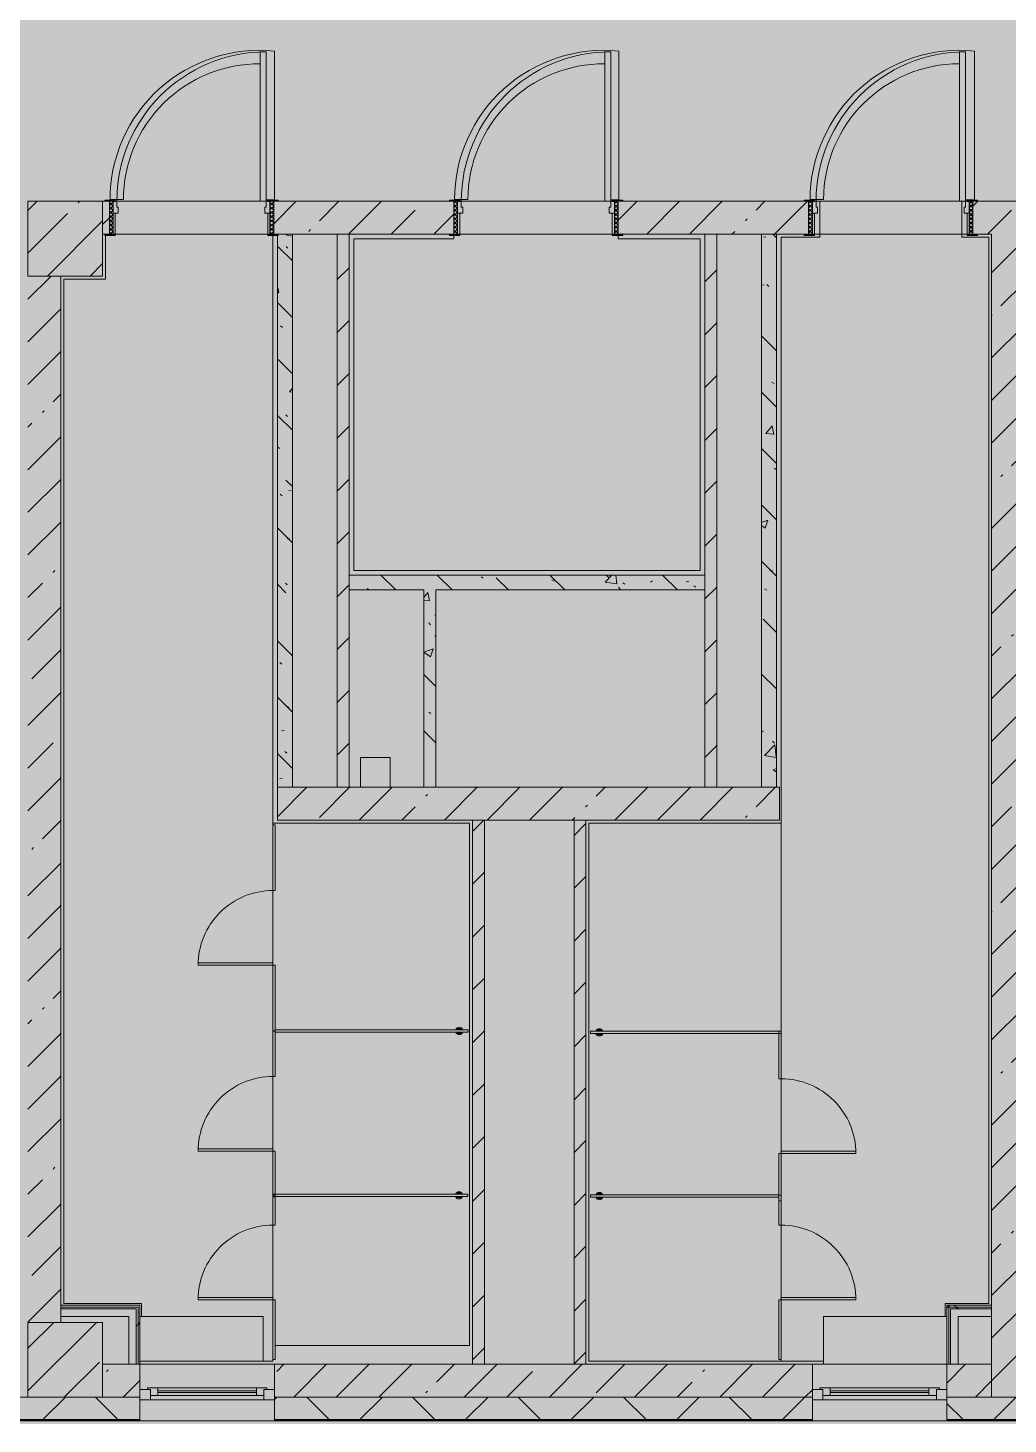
# Model space of a CAD drawing. Header units: millimetres. Extents: x 35146 to 234858, y -8553 to 29000.
# Drawn here: x 171084 to 177644, y -280 to 9060 of the extents above; entities that cross this region are included whole.
import ezdxf

# ---------------------------------------------------------------- set-up
doc = ezdxf.new("R2010")
doc.units = ezdxf.units.MM
doc.layers.add('A-DETL-GENF-3', color=7, linetype='Continuous', lineweight=9, true_color=0xc0c0c0, transparency=0.4)
for name, color, linetype, lineweight, true_color in [('A-DOOR-1', 7, 'Continuous', 5, 0xaaaaaa), ('A-DOOR-2', 7, 'Continuous', 5, 0xe2e2e2), ('A-DOOR-3', 7, 'Continuous', 5, 0xb7b7b7), ('A-DOOR-4', 7, 'Continuous', 5, 0x737373), ('A-DOOR-FRAM-1', 7, 'Continuous', 5, 0xe2e2e2), ('A-DOOR-FRAM-2', 7, 'Continuous', 5, 0xaaaaaa), ('A-DOOR-FRAM-3', 7, 'Continuous', 5, 0xb7b7b7), ('A-FLOR-2', 7, 'Continuous', 5, 0xb7b7b7), ('A-GENM-1', 7, 'Continuous', 5, 0x737373), ('A-GENM-3', 7, 'Continuous', 5, 0xe2ddcd), ('A-GLAZ-3', 7, 'Continuous', 5, 0x737373), ('A-WALL-5', 7, 'Continuous', 9, 0x737373), ('A-WALL-6', 7, 'Continuous', 5, 0x737373), ('I-WALL-1', 7, 'Continuous', 5, 0xe7e7e7), ('I-WALL-2', 7, 'Continuous', 9, 0xe7e7e7), ('I-WALL-4', 7, 'Continuous', 5, 0x737373), ('I-WALL-5', 7, 'Continuous', 5, 0x787878), ('S-COLS-2', 7, 'Continuous', 5, 0x737373)]:
    doc.layers.add(name, color=color, linetype=linetype, lineweight=lineweight, true_color=true_color)
for name, color, linetype, lineweight in [('A-WALL-4', 7, 'Continuous', 5), ('I-WALL-3', 7, 'Continuous', 5), ('S-COLS-1', 7, 'Continuous', 5)]:
    doc.layers.add(name, color=color, linetype=linetype, lineweight=lineweight)
pattern_1 = [(45, (105674.2, 0), (-285.1231, 285.1231), []), (45, (105959.3, 0), (-285.1231, 285.1231), [504.031, -100.806, 16.764, -84.042])]
pattern_2 = [(45, (105674.2, 0), (-176.7767, 176.7767), [])]
pattern_3 = [(135, (105674.2, 0), (-377.1708, -377.1708), [533.4, -88.9, 17.78, -88.9]), (135, (105674.2, 376.94), (-377.1708, -377.1708), []), (50, (105674.2, 0), (637.6445, -55.7866), [66.675, -733.425]), (355, (105674.2, 0), (-123.3494, 668.699), [53.34, -586.74]), (100.451, (105727.3, -4.65), (514.299, 612.908), [56.665, -623.315]), (46.184, (105674.2, 177.8), (948.7764, -147.15), [100.012, -1100.137]), (96.636, (105753.3, 165.5), (830.909, 865.997), [84.998, -934.973]), (351.184, (105674.2, 177.8), (830.918, 865.988), [80.01, -880.11]), (21, (105763.1, 133.35), (530.6506, -357.9283), [66.675, -733.425]), (326, (105763.1, 133.35), (216.308, 644.6585), [53.34, -586.74]), (71.451, (105807.3, 103.5), (746.9596, 286.7243), [56.665, -623.315]), (37.5, (105674.2, 0), (10.8105, 295.9426), [16.764, -562.864, 16.764, -578.866, -588.962]), (37.5, (105674.2, 0), (10.8105, 295.9426), [-1175.258, 16.764, -572.198]), (7.5, (105674.2, 0), (233.8692, 350.6318), [16.764, -322.834, 16.764, -549.529, -224.472]), (7.5, (105674.2, 0), (233.8692, 350.6318), [-905.891, 16.764, -207.708]), (327.5, (105475.94, 0), (474.5678, -20.0513), [16.764, -205.486, 16.764, -676.656, -920.115]), (327.5, (105475.94, 0), (474.5678, -20.0513), [-915.67, 16.764, -903.351]), (317.5, (105387.04, 0), (518.4522, 88.9934), [16.764, -272.161, 16.764, -443.738, -653.415]), (317.5, (105387.04, 0), (518.4522, 88.9934), [-749.427, 16.764, -636.651])]
pattern_4 = [(135, (1751.41, 174.685), (-14.14214, -14.14214), []), (225, (1751.41, 174.685), (14.14214, -14.14214), [])]
pattern_5 = [(45, (-371.384, 174.685), (-14.1421, 14.1421), []), (135, (-371.384, 174.685), (-14.1421, -14.1421), [])]
pattern_6 = [(45, (105674.2, 0), (-530.33, 530.33), []), (135, (105674.2, 0), (-530.33, -530.33), [])]

# ---------------------------------------------------------------- blocks, each defined once
blk = doc.blocks.new('BSC_Колонна _Прямоугольная - 500х500-V48-2_5_2_птичка')
at = {"layer": 'S-COLS-1'}
h = blk.add_hatch(dxfattribs=at)
h.set_pattern_fill('FP_82', color=256, style=0, pattern_type=2)
h.set_pattern_definition([(45, (-65660, -150), (-285.1231, 285.1231), []), (45, (-65374.88, -150), (-285.1231, 285.1231), [504.031, -100.806, 16.764, -84.042])])
h.paths.add_polyline_path([(-21.8, -250), (250, -250), (250, 250), (-250, 250), (-250, -250)])
at = {"layer": 'S-COLS-2'}
for p, q in [((250, 250), (-250, 250)), ((-250, 250), (-250, -250)), ((250, -250), (250, 250)), ((-250, -250), (250, -250))]:
    blk.add_line(p, q, dxfattribs=at)
blk = doc.blocks.new('BSC_Колонна _Прямоугольная - 500х500-V51-2_5_2_птичка')
at = {"layer": 'S-COLS-1'}
h = blk.add_hatch(dxfattribs=at)
h.set_pattern_fill('FP_85', color=256, style=0, pattern_type=2)
h.set_pattern_definition([(45, (-65660, -7650), (-285.1231, 285.1231), []), (45, (-65374.88, -7650), (-285.1231, 285.1231), [504.031, -100.806, 16.764, -84.042])])
h.paths.add_polyline_path([(-21.8, -250), (250, -250), (250, 250), (-250, 250), (-250, -250)])
at = {"layer": 'S-COLS-2'}
for p, q in [((250, 250), (-250, 250)), ((-250, 250), (-250, -250)), ((250, -250), (250, 250)), ((-250, -250), (250, -250))]:
    blk.add_line(p, q, dxfattribs=at)
blk = doc.blocks.new('120_Окно_СКБ_1Ст - 120_Окно_СКБ_1Ст 900х2500_h_-22445987-2_5_2_птичка')
at = {"layer": 'A-GLAZ-3'}
for p, q in [((-450, -127), (-450, -57)), ((-450, -57), (-380, -57)), ((450, -57), (-450, -57)), ((-380, -57), (-380, -127)), ((380, -87), (-380, -87)), ((-380, -87), (-380, -127)), ((-330, -137), (-330, -87)), ((330, -137), (330, -87)), ((380, -127), (380, -57)), ((380, -57), (450, -57)), ((380, -127), (380, -87)), ((450, -57), (450, -127)), ((-380, -127), (-450, -127)), ((-450, -127), (-400, -127)), ((-380, -127), (-400, -127)), ((-400, -127), (-400, -137)), ((-400, -137), (400, -137)), ((400, -137), (-400, -137)), ((-330, -107), (330, -107)), ((330, -117), (-330, -117)), ((450, -127), (380, -127)), ((400, -127), (380, -127)), ((400, -127), (450, -127)), ((400, -137), (400, -127))]:
    blk.add_line(p, q, dxfattribs=at)
blk = doc.blocks.new('110_Дверь_СКБ_1Ст_Внутренняя1 - Д-4_1 1100x2100h_ОО_туалет для мальч_ и дев_-32102845-2_5_2_птичка')
at = {"layer": 'A-DOOR-1'}
h = blk.add_hatch(dxfattribs=at)
h.set_pattern_fill('FP_126', color=256, style=0, pattern_type=2)
h.set_pattern_definition(pattern_4)
h.paths.add_polyline_path([(562.5, -110), (562.5, 110), (537.5, 110), (537.5, -110)])
at = {"layer": 'A-DOOR-2'}
h = blk.add_hatch(color=256, dxfattribs=at)
h.paths.add_polyline_path([(537.5, 30), (537.5, 110), (512.5, 110), (512.5, 70), (502.5, 70), (502.5, 30)])
h.paths.add_polyline_path([(-477.5, 30), (-477.5, 70), (-487.5, 70), (-487.5, 110), (-512.5, 110), (-512.5, 30)])
at = {"layer": 'A-DOOR-FRAM-1'}
for points in [[(472.5, 110), (512.5, 110), (512.5, 1110), (472.5, 1110), (472.5, 538.8)], [(-497.5, 110), (-497.5, 118), (-567.5, 118), (-567.5, 110)], [(592.5, 110), (592.5, 118), (522.5, 118), (522.5, 110)], [(-497.5, -110), (-497.5, 30), (-512.5, 30), (-512.5, -110)], [(537.5, -110), (537.5, 30), (522.5, 30), (522.5, -110)], [(-497.5, -118), (-497.5, -110), (-567.5, -110), (-567.5, -118)], [(592.5, -118), (592.5, -110), (522.5, -110), (522.5, -118)]]:
    blk.add_hatch(color=256, dxfattribs=at).paths.add_polyline_path(points)
at = {"layer": 'A-DOOR-FRAM-2'}
h = blk.add_hatch(dxfattribs=at)
h.set_pattern_fill('FP_127', color=256, style=0, pattern_type=2)
h.set_pattern_definition(pattern_5)
h.paths.add_polyline_path([(-512.5, -110), (-512.5, 110), (-537.5, 110), (-537.5, -110)])
at = {"layer": 'A-DOOR-3'}
for p, q in [((512.5, 1110), (472.5, 1110)), ((472.5, 1110), (472.5, 110)), ((512.5, 110), (512.5, 1110)), ((472.5, 110), (512.5, 110))]:
    blk.add_line(p, q, dxfattribs=at)
blk.add_arc((512.5, 110), 1000, 90, 180, dxfattribs=at)
at = {"layer": 'A-DOOR-FRAM-3'}
for p, q in [((-497.5, 118), (-567.5, 118)), ((-567.5, 118), (-567.5, 110)), ((-567.5, 110), (-497.5, 110)), ((-512.5, 110), (-537.5, 110)), ((-537.5, 110), (-537.5, -110)), ((-487.5, 110), (-512.5, 110)), ((-512.5, 110), (-512.5, 30)), ((-512.5, -110), (-512.5, 110)), ((-497.5, 110), (-512.5, 110)), ((-512.5, 110), (-512.5, 109)), ((-512.5, 109), (-497.5, 109)), ((-497.5, 110), (-497.5, 118)), ((-497.5, 109), (-497.5, 110)), ((-487.5, 70), (-487.5, 110)), ((512.5, 110), (512.5, 70)), ((537.5, 110), (512.5, 110)), ((592.5, 118), (522.5, 118)), ((522.5, 118), (522.5, 110)), ((537.5, 110), (522.5, 110)), ((522.5, 110), (522.5, 109)), ((522.5, 110), (592.5, 110)), ((522.5, 109), (537.5, 109)), ((537.5, 30), (537.5, 110)), ((562.5, 110), (537.5, 110)), ((537.5, 110), (537.5, -110)), ((537.5, 109), (537.5, 110)), ((562.5, -110), (562.5, 110)), ((592.5, 110), (592.5, 118)), ((-512.5, 30), (-477.5, 30)), ((-497.5, 30), (-512.5, 30)), ((-512.5, 30), (-512.5, -110)), ((-497.5, -110), (-497.5, 30)), ((-477.5, 70), (-487.5, 70)), ((-477.5, 30), (-477.5, 70)), ((512.5, 70), (502.5, 70)), ((502.5, 70), (502.5, 30)), ((502.5, 30), (537.5, 30)), ((537.5, 30), (522.5, 30)), ((522.5, 30), (522.5, -110)), ((537.5, -110), (537.5, 30)), ((-497.5, -110), (-567.5, -110)), ((-567.5, -110), (-567.5, -118)), ((-567.5, -118), (-497.5, -118)), ((-537.5, -110), (-512.5, -110)), ((-512.5, -110), (-497.5, -110)), ((-497.5, -118), (-497.5, -110)), ((522.5, -110), (537.5, -110)), ((592.5, -110), (522.5, -110)), ((522.5, -110), (522.5, -118)), ((522.5, -118), (592.5, -118)), ((537.5, -110), (562.5, -110)), ((592.5, -118), (592.5, -110))]:
    blk.add_line(p, q, dxfattribs=at)
blk = doc.blocks.new('110_Дверь_СКБ_1Ст_Внутренняя1 - Д-4 1100x2100h_су мгн-31586709-2_5_2_птичка')
at = {"layer": 'A-DOOR-1'}
h = blk.add_hatch(dxfattribs=at)
h.set_pattern_fill('FP_126', color=256, style=0, pattern_type=2)
h.set_pattern_definition(pattern_4)
h.paths.add_polyline_path([(562.5, -110), (562.5, 110), (537.5, 110), (537.5, -110), (550.3, -110)])
at = {"layer": 'A-DOOR-2'}
h = blk.add_hatch(color=256, dxfattribs=at)
h.paths.add_polyline_path([(537.5, 30), (537.5, 110), (512.5, 110), (512.5, 70), (502.5, 70), (502.5, 30)])
h.paths.add_polyline_path([(-512.5, 30), (-477.5, 30), (-477.5, 70), (-487.5, 70), (-487.5, 110), (-512.5, 110), (-512.5, 78.8)])
at = {"layer": 'A-DOOR-FRAM-1'}
for points in [[(472.5, 110), (512.5, 110), (512.5, 1110), (472.5, 1110), (472.5, 538.8)], [(-497.5, 110), (-497.5, 118), (-567.5, 118), (-564.2, 110)], [(522.5, 110), (592.5, 110), (592.5, 118), (522.5, 118)], [(-497.5, -110), (-497.5, 30), (-512.5, 30), (-512.5, -110)], [(537.5, -110), (537.5, 30), (522.5, 30), (522.5, -110)], [(-497.5, -118), (-497.5, -110), (-567.5, -110), (-567.5, -118)], [(522.5, -118), (592.5, -118), (592.5, -110), (522.5, -110)]]:
    blk.add_hatch(color=256, dxfattribs=at).paths.add_polyline_path(points)
at = {"layer": 'A-DOOR-FRAM-2'}
h = blk.add_hatch(dxfattribs=at)
h.set_pattern_fill('FP_127', color=256, style=0, pattern_type=2)
h.set_pattern_definition(pattern_5)
h.paths.add_polyline_path([(-512.5, -110), (-512.5, 110), (-537.5, 110), (-537.5, -110)])
at = {"layer": 'A-DOOR-3'}
for p, q in [((512.5, 1110), (472.5, 1110)), ((472.5, 1110), (472.5, 110)), ((512.5, 110), (512.5, 1110)), ((472.5, 110), (512.5, 110))]:
    blk.add_line(p, q, dxfattribs=at)
blk.add_arc((512.5, 110), 1000, 90, 180, dxfattribs=at)
at = {"layer": 'A-DOOR-FRAM-3'}
for p, q in [((-497.5, 118), (-567.5, 118)), ((-567.5, 118), (-567.5, 112)), ((-564.2, 110), (-497.5, 110)), ((-512.5, 110), (-537.5, 110)), ((-537.5, 110), (-537.5, -110)), ((-487.5, 110), (-512.5, 110)), ((-512.5, 110), (-512.5, 30)), ((-512.5, -110), (-512.5, 110)), ((-497.5, 110), (-512.5, 110)), ((-512.5, 110), (-512.5, 109)), ((-512.5, 109), (-497.5, 109)), ((-497.5, 110), (-497.5, 118)), ((-497.5, 109), (-497.5, 110)), ((-487.5, 70), (-487.5, 110)), ((512.5, 110), (512.5, 70)), ((537.5, 110), (512.5, 110)), ((592.5, 118), (522.5, 118)), ((522.5, 118), (522.5, 110)), ((537.5, 110), (522.5, 110)), ((522.5, 110), (522.5, 109)), ((522.5, 110), (592.5, 110)), ((522.5, 109), (537.5, 109)), ((537.5, 30), (537.5, 110)), ((562.5, 110), (537.5, 110)), ((537.5, 110), (537.5, -110)), ((537.5, 109), (537.5, 110)), ((562.5, -110), (562.5, 110)), ((592.5, 110), (592.5, 118)), ((-512.5, 30), (-477.5, 30)), ((-497.5, 30), (-512.5, 30)), ((-512.5, 30), (-512.5, -110)), ((-497.5, -110), (-497.5, 30)), ((-477.5, 70), (-487.5, 70)), ((-477.5, 30), (-477.5, 70)), ((512.5, 70), (502.5, 70)), ((502.5, 70), (502.5, 30)), ((502.5, 30), (537.5, 30)), ((537.5, 30), (522.5, 30)), ((522.5, 30), (522.5, -110)), ((537.5, -110), (537.5, 30)), ((-497.5, -110), (-567.5, -110)), ((-567.5, -110), (-567.5, -118)), ((-567.5, -118), (-497.5, -118)), ((-537.5, -110), (-512.5, -110)), ((-512.5, -110), (-497.5, -110)), ((-497.5, -118), (-497.5, -110)), ((522.5, -110), (537.5, -110)), ((592.5, -110), (522.5, -110)), ((522.5, -110), (522.5, -118)), ((522.5, -118), (592.5, -118)), ((537.5, -110), (562.5, -110)), ((592.5, -118), (592.5, -110))]:
    blk.add_line(p, q, dxfattribs=at)
blk = doc.blocks.new('131_Сантехническая перегородка_Дверь_ поз_4 - СД-1-V175-2_5_2_птичка')
at = {"layer": 'A-GENM-3'}
for points in [[(-190, 8), (-190, -8), (250, -8), (250, 8), (-89.2, 8)], [(750, -8), (1190, -8), (1190, 8), (750, 8)]]:
    blk.add_hatch(color=256, dxfattribs=at).paths.add_polyline_path(points)
at = {"layer": 'A-DOOR-4'}
for p, q in [((266, 508), (250, 508)), ((250, 8), (250, 508)), ((266, 8), (266, 508)), ((266, 8), (250, 8))]:
    blk.add_line(p, q, dxfattribs=at)
blk.add_arc((250, 8), 500, 360, 90, dxfattribs=at)
at = {"layer": 'A-GENM-1'}
for p, q in [((250, 8), (-190, 8)), ((-190, 8), (-190, -8)), ((250, -8), (250, 8)), ((1190, 8), (750, 8)), ((750, 8), (750, -8)), ((1190, -8), (1190, 8)), ((-190, -8), (250, -8)), ((750, -8), (1190, -8))]:
    blk.add_line(p, q, dxfattribs=at)
blk = doc.blocks.new('131_Сантехническая перегородка_Дверь - СД-1-V176-2_5_2_птичка')
at = {"layer": 'A-GENM-3'}
for points in [[(0, -8), (317.3, -8), (317.3, 8), (0, 8)], [(817.3, 8), (817.3, -8), (1134.7, -8), (1134.7, 8)]]:
    blk.add_hatch(color=256, dxfattribs=at).paths.add_polyline_path(points)
at = {"layer": 'A-DOOR-4'}
for p, q in [((333.3, -8), (317.3, -8)), ((317.3, -8), (317.3, -508)), ((333.3, -8), (333.3, -508)), ((333.3, -508), (317.3, -508))]:
    blk.add_line(p, q, dxfattribs=at)
blk.add_arc((317.3, -8), 500, 270, 0, dxfattribs=at)
at = {"layer": 'A-GENM-1'}
for p, q in [((317.3, 8), (0, 8)), ((0, 8), (0, -8)), ((317.3, -8), (317.3, 8)), ((1134.7, 8), (817.3, 8)), ((817.3, 8), (817.3, -8)), ((1134.7, -8), (1134.7, 8)), ((0, -8), (317.3, -8)), ((817.3, -8), (1134.7, -8))]:
    blk.add_line(p, q, dxfattribs=at)
blk = doc.blocks.new('131_Сантехническая перегородка_Дверь - СД-1-V177-2_5_2_птичка')
at = {"layer": 'A-GENM-3'}
for points in [[(0, -8), (305.2, -8), (305.2, 8), (0, 8)], [(805.2, -8), (1110.4, -8), (1110.4, 8), (805.2, 8)]]:
    blk.add_hatch(color=256, dxfattribs=at).paths.add_polyline_path(points)
at = {"layer": 'A-DOOR-4'}
for p, q in [((321.2, 508), (305.2, 508)), ((305.2, 8), (305.2, 508)), ((321.2, 8), (321.2, 508)), ((321.2, 8), (305.2, 8))]:
    blk.add_line(p, q, dxfattribs=at)
blk.add_arc((305.2, 8), 500, 360, 90, dxfattribs=at)
at = {"layer": 'A-GENM-1'}
for p, q in [((305.2, 8), (0, 8)), ((0, 8), (0, -8)), ((305.2, -8), (305.2, 8)), ((1110.4, 8), (805.2, 8)), ((805.2, 8), (805.2, -8)), ((1110.4, -8), (1110.4, 8)), ((0, -8), (305.2, -8)), ((805.2, -8), (1110.4, -8))]:
    blk.add_line(p, q, dxfattribs=at)
blk = doc.blocks.new('131_Сантехническая перегородка_Дверь_сдвиг_ - СД-1-V178-2_5_2_птичка')
at = {"layer": 'A-GENM-3'}
for points in [[(0, -8), (400, -8), (400, 8), (0, 8)], [(900, -8), (1100, -8), (1100, 8), (900, 8)]]:
    blk.add_hatch(color=256, dxfattribs=at).paths.add_polyline_path(points)
at = {"layer": 'A-DOOR-4'}
for p, q in [((416, 508), (400, 508)), ((400, 8), (400, 508)), ((416, 8), (416, 508)), ((416, 8), (400, 8))]:
    blk.add_line(p, q, dxfattribs=at)
blk.add_arc((400, 8), 500, 360, 90, dxfattribs=at)
at = {"layer": 'A-GENM-1'}
for p, q in [((400, 8), (0, 8)), ((0, 8), (0, -8)), ((400, -8), (400, 8)), ((1100, 8), (900, 8)), ((900, 8), (900, -8)), ((1100, -8), (1100, 8)), ((0, -8), (400, -8)), ((900, -8), (1100, -8))]:
    blk.add_line(p, q, dxfattribs=at)
blk = doc.blocks.new('131_Сантехническая перегородка_Дверь_сдвиг_ - СД-1-V179-2_5_2_птичка')
at = {"layer": 'A-GENM-3'}
for points in [[(0, -8), (400, -8), (400, 8), (0, 8)], [(900, 8), (900, -8), (1100, -8), (1100, 8)]]:
    blk.add_hatch(color=256, dxfattribs=at).paths.add_polyline_path(points)
at = {"layer": 'A-DOOR-4'}
for p, q in [((416, -8), (400, -8)), ((400, -8), (400, -508)), ((416, -8), (416, -508)), ((416, -508), (400, -508))]:
    blk.add_line(p, q, dxfattribs=at)
blk.add_arc((400, -8), 500, 270, 0, dxfattribs=at)
at = {"layer": 'A-GENM-1'}
for p, q in [((400, 8), (0, 8)), ((0, 8), (0, -8)), ((400, -8), (400, 8)), ((1100, 8), (900, 8)), ((900, 8), (900, -8)), ((1100, -8), (1100, 8)), ((0, -8), (400, -8)), ((900, -8), (1100, -8))]:
    blk.add_line(p, q, dxfattribs=at)
blk = doc.blocks.new('131_Сантехническая перегородка - СП-4-V180-2_5_2_птичка')
at = {"layer": 'A-GENM-3'}
blk.add_hatch(color=256, dxfattribs=at).paths.add_polyline_path([(1330, -8), (1330, 8), (55.2, 8), (55.2, -8), (227.5, -8)])
at = {"layer": 'A-GENM-1'}
for p, q in [((1330, 8), (55.2, 8)), ((55.2, 8), (55.2, -8)), ((1330, -8), (1330, 8)), ((55.2, -8), (1330, -8))]:
    blk.add_line(p, q, dxfattribs=at)
at = {"layer": 'A-GENM-1', "flags": 128}
for points in [[(126.7, 8), (126.3, 8.5), (126, 9), (125.6, 9.5), (125.2, 9.9), (124.8, 10.4), (124.4, 10.8), (123.9, 11.2), (123.5, 11.6), (123, 12), (122.5, 12.3), (122, 12.7), (121.5, 13), (121, 13.3), (120.5, 13.6), (119.9, 13.8), (119.4, 14), (118.8, 14.3), (118.2, 14.4), (117.6, 14.6), (117, 14.7), (116.5, 14.9), (115.9, 14.9), (115.3, 15), (114.7, 15.1), (114.1, 15.1), (113.5, 15.1), (112.8, 15), (112.2, 15), (111.7, 14.9), (111.1, 14.8), (110.5, 14.7), (109.9, 14.5), (109.3, 14.4), (108.7, 14.2), (108.2, 13.9), (107.6, 13.7), (107.1, 13.4), (106.5, 13.2), (106, 12.9), (105.5, 12.5), (105, 12.2), (104.5, 11.8), (104.1, 11.4), (103.6, 11), (103.2, 10.6), (102.8, 10.2), (102.4, 9.7), (102, 9.3), (101.6, 8.8), (101.3, 8.3), (101.1, 8)], [(101.1, -8), (101.4, -8.5), (101.8, -9), (102.2, -9.5), (102.6, -9.9), (103, -10.4), (103.4, -10.8), (103.8, -11.2), (104.3, -11.6), (104.7, -12), (105.2, -12.3), (105.7, -12.7), (106.2, -13), (106.8, -13.3), (107.3, -13.6), (107.9, -13.8), (108.4, -14), (109, -14.3), (109.6, -14.4), (110.1, -14.6), (110.7, -14.7), (111.3, -14.9), (111.9, -14.9), (112.5, -15), (113.1, -15.1), (113.7, -15.1), (114.3, -15.1), (114.9, -15), (115.5, -15), (116.1, -14.9), (116.7, -14.8), (117.3, -14.7), (117.9, -14.5), (118.5, -14.4), (119, -14.2), (119.6, -13.9), (120.2, -13.7), (120.7, -13.4), (121.2, -13.2), (121.7, -12.9), (122.3, -12.5), (122.7, -12.2), (123.2, -11.8), (123.7, -11.4), (124.1, -11), (124.6, -10.6), (125, -10.2), (125.4, -9.7), (125.8, -9.3), (126.1, -8.8), (126.5, -8.3), (126.7, -8)]]:
    blk.add_lwpolyline(points, dxfattribs=at)
at = {"layer": 'A-GENM-1'}
for radius, start, end in [(24.6, 19.91127, 160.08873), (17.6, 45, 135), (17.6, 45, 135), (15.1, 45, 135), (24.6, 199.91127, 340.08873), (17.6, 225, 315), (17.6, 225, 315), (15.1, 225, 315)]:
    blk.add_arc((113.9, 0), radius, start, end, dxfattribs=at)
blk = doc.blocks.new('131_Сантехническая перегородка - СП-4-V181-2_5_2_птичка')
at = {"layer": 'A-GENM-3'}
blk.add_hatch(color=256, dxfattribs=at).paths.add_polyline_path([(1330, -8), (1330, 8), (71.3, 8), (71.3, -8), (243.6, -8)])
at = {"layer": 'A-GENM-1'}
for p, q in [((1330, 8), (71.3, 8)), ((71.3, 8), (71.3, -8)), ((1330, -8), (1330, 8)), ((71.3, -8), (1330, -8))]:
    blk.add_line(p, q, dxfattribs=at)
at = {"layer": 'A-GENM-1', "flags": 128}
for points in [[(142.8, 8), (142.5, 8.5), (142.1, 9), (141.8, 9.5), (141.4, 9.9), (141, 10.4), (140.5, 10.8), (140.1, 11.2), (139.6, 11.6), (139.2, 12), (138.7, 12.3), (138.2, 12.7), (137.7, 13), (137.1, 13.3), (136.6, 13.6), (136.1, 13.8), (135.5, 14), (134.9, 14.3), (134.4, 14.4), (133.8, 14.6), (133.2, 14.7), (132.6, 14.9), (132, 14.9), (131.4, 15), (130.8, 15.1), (130.2, 15.1), (129.6, 15.1), (129, 15), (128.4, 15), (127.8, 14.9), (127.2, 14.8), (126.6, 14.7), (126, 14.5), (125.4, 14.4), (124.9, 14.2), (124.3, 13.9), (123.8, 13.7), (123.2, 13.4), (122.7, 13.2), (122.2, 12.9), (121.7, 12.5), (121.2, 12.2), (120.7, 11.8), (120.2, 11.4), (119.8, 11), (119.3, 10.6), (118.9, 10.2), (118.5, 9.7), (118.1, 9.3), (117.8, 8.8), (117.4, 8.3), (117.3, 8)], [(117.3, -8), (117.6, -8.5), (117.9, -9), (118.3, -9.5), (118.7, -9.9), (119.1, -10.4), (119.5, -10.8), (120, -11.2), (120.4, -11.6), (120.9, -12), (121.4, -12.3), (121.9, -12.7), (122.4, -13), (122.9, -13.3), (123.5, -13.6), (124, -13.8), (124.6, -14), (125.1, -14.3), (125.7, -14.4), (126.3, -14.6), (126.9, -14.7), (127.5, -14.9), (128.1, -14.9), (128.7, -15), (129.3, -15.1), (129.9, -15.1), (130.5, -15.1), (131.1, -15), (131.7, -15), (132.3, -14.9), (132.9, -14.8), (133.4, -14.7), (134, -14.5), (134.6, -14.4), (135.2, -14.2), (135.7, -13.9), (136.3, -13.7), (136.8, -13.4), (137.4, -13.2), (137.9, -12.9), (138.4, -12.5), (138.9, -12.2), (139.4, -11.8), (139.8, -11.4), (140.3, -11), (140.7, -10.6), (141.1, -10.2), (141.5, -9.7), (141.9, -9.3), (142.3, -8.8), (142.6, -8.3), (142.8, -8)]]:
    blk.add_lwpolyline(points, dxfattribs=at)
at = {"layer": 'A-GENM-1'}
for radius, start, end in [(24.6, 19.91127, 160.08873), (17.6, 45, 135), (17.6, 45, 135), (15.1, 45, 135), (24.6, 199.91127, 340.08873), (17.6, 225, 315), (17.6, 225, 315), (15.1, 225, 315)]:
    blk.add_arc((130, 0), radius, start, end, dxfattribs=at)
blk = doc.blocks.new('131_Сантехническая перегородка - СП-4-V182-2_5_2_птичка')
at = {"layer": 'A-GENM-3'}
blk.add_hatch(color=256, dxfattribs=at).paths.add_polyline_path([(1330, 8), (39.9, 8), (39.9, -8), (1330, -8)])
at = {"layer": 'A-GENM-1'}
for p, q in [((1330, 8), (39.9, 8)), ((39.9, 8), (39.9, -8)), ((1330, -8), (1330, 8)), ((39.9, -8), (1330, -8))]:
    blk.add_line(p, q, dxfattribs=at)
at = {"layer": 'A-GENM-1', "flags": 128}
for points in [[(111.4, 8), (111, 8.5), (110.7, 9), (110.3, 9.5), (109.9, 9.9), (109.5, 10.4), (109.1, 10.8), (108.6, 11.2), (108.2, 11.6), (107.7, 12), (107.2, 12.3), (106.7, 12.7), (106.2, 13), (105.7, 13.3), (105.2, 13.6), (104.6, 13.8), (104, 14), (103.5, 14.3), (102.9, 14.4), (102.3, 14.6), (101.7, 14.7), (101.1, 14.9), (100.6, 14.9), (100, 15), (99.4, 15.1), (98.7, 15.1), (98.1, 15.1), (97.5, 15), (96.9, 15), (96.3, 14.9), (95.8, 14.8), (95.2, 14.7), (94.6, 14.5), (94, 14.4), (93.4, 14.2), (92.9, 13.9), (92.3, 13.7), (91.8, 13.4), (91.2, 13.2), (90.7, 12.9), (90.2, 12.5), (89.7, 12.2), (89.2, 11.8), (88.8, 11.4), (88.3, 11), (87.9, 10.6), (87.5, 10.2), (87.1, 9.7), (86.7, 9.3), (86.3, 8.8), (86, 8.3), (85.8, 8)], [(85.8, -8), (86.1, -8.5), (86.5, -9), (86.9, -9.5), (87.2, -9.9), (87.6, -10.4), (88.1, -10.8), (88.5, -11.2), (89, -11.6), (89.4, -12), (89.9, -12.3), (90.4, -12.7), (90.9, -13), (91.5, -13.3), (92, -13.6), (92.6, -13.8), (93.1, -14), (93.7, -14.3), (94.3, -14.4), (94.8, -14.6), (95.4, -14.7), (96, -14.9), (96.6, -14.9), (97.2, -15), (97.8, -15.1), (98.4, -15.1), (99, -15.1), (99.6, -15), (100.2, -15), (100.8, -14.9), (101.4, -14.8), (102, -14.7), (102.6, -14.5), (103.2, -14.4), (103.7, -14.2), (104.3, -13.9), (104.8, -13.7), (105.4, -13.4), (105.9, -13.2), (106.4, -12.9), (106.9, -12.5), (107.4, -12.2), (107.9, -11.8), (108.4, -11.4), (108.8, -11), (109.3, -10.6), (109.7, -10.2), (110.1, -9.7), (110.5, -9.3), (110.8, -8.8), (111.2, -8.3), (111.4, -8)]]:
    blk.add_lwpolyline(points, dxfattribs=at)
at = {"layer": 'A-GENM-1'}
for radius, start, end in [(24.6, 19.91127, 160.08873), (17.6, 45, 135), (17.6, 45, 135), (15.1, 45, 135), (24.6, 199.91127, 340.08873), (17.6, 225, 315), (17.6, 225, 315), (15.1, 225, 315)]:
    blk.add_arc((98.6, 0), radius, start, end, dxfattribs=at)
blk = doc.blocks.new('131_Сантехническая перегородка - СП-4-V183-2_5_2_птичка')
at = {"layer": 'A-GENM-3'}
blk.add_hatch(color=256, dxfattribs=at).paths.add_polyline_path([(1330, 8), (25.5, 8), (25.5, -8), (1330, -8)])
at = {"layer": 'A-GENM-1'}
for p, q in [((1330, 8), (25.5, 8)), ((25.5, 8), (25.5, -8)), ((1330, -8), (1330, 8)), ((25.5, -8), (1330, -8))]:
    blk.add_line(p, q, dxfattribs=at)
at = {"layer": 'A-GENM-1', "flags": 128}
for points in [[(97, 8), (96.7, 8.5), (96.3, 9), (95.9, 9.5), (95.5, 9.9), (95.1, 10.4), (94.7, 10.8), (94.3, 11.2), (93.8, 11.6), (93.3, 12), (92.9, 12.3), (92.4, 12.7), (91.8, 13), (91.3, 13.3), (90.8, 13.6), (90.2, 13.8), (89.7, 14), (89.1, 14.3), (88.5, 14.4), (88, 14.6), (87.4, 14.7), (86.8, 14.9), (86.2, 14.9), (85.6, 15), (85, 15.1), (84.4, 15.1), (83.8, 15.1), (83.2, 15), (82.6, 15), (82, 14.9), (81.4, 14.8), (80.8, 14.7), (80.2, 14.5), (79.6, 14.4), (79.1, 14.2), (78.5, 13.9), (77.9, 13.7), (77.4, 13.4), (76.9, 13.2), (76.4, 12.9), (75.8, 12.5), (75.3, 12.2), (74.9, 11.8), (74.4, 11.4), (74, 11), (73.5, 10.6), (73.1, 10.2), (72.7, 9.7), (72.3, 9.3), (72, 8.8), (71.6, 8.3), (71.4, 8)], [(71.4, -8), (71.8, -8.5), (72.1, -9), (72.5, -9.5), (72.9, -9.9), (73.3, -10.4), (73.7, -10.8), (74.1, -11.2), (74.6, -11.6), (75.1, -12), (75.6, -12.3), (76.1, -12.7), (76.6, -13), (77.1, -13.3), (77.6, -13.6), (78.2, -13.8), (78.7, -14), (79.3, -14.3), (79.9, -14.4), (80.5, -14.6), (81.1, -14.7), (81.6, -14.9), (82.2, -14.9), (82.8, -15), (83.4, -15.1), (84, -15.1), (84.6, -15.1), (85.2, -15), (85.8, -15), (86.4, -14.9), (87, -14.8), (87.6, -14.7), (88.2, -14.5), (88.8, -14.4), (89.4, -14.2), (89.9, -13.9), (90.5, -13.7), (91, -13.4), (91.6, -13.2), (92.1, -12.9), (92.6, -12.5), (93.1, -12.2), (93.6, -11.8), (94, -11.4), (94.5, -11), (94.9, -10.6), (95.3, -10.2), (95.7, -9.7), (96.1, -9.3), (96.5, -8.8), (96.8, -8.3), (97, -8)]]:
    blk.add_lwpolyline(points, dxfattribs=at)
at = {"layer": 'A-GENM-1'}
for radius, start, end in [(24.6, 19.91127, 160.08873), (17.6, 45, 135), (17.6, 45, 135), (15.1, 45, 135), (24.6, 199.91127, 340.08873), (17.6, 225, 315), (17.6, 225, 315), (15.1, 225, 315)]:
    blk.add_arc((84.2, 0), radius, start, end, dxfattribs=at)

msp = doc.modelspace()

# ---------------------------------------------------------------- hatches: boundary and pattern name
at = {"layer": 'A-DETL-GENF-3'}
msp.add_hatch(color=256, dxfattribs=at).paths.add_polyline_path([(181515.1, -280), (181534.2, -280), (181534.2, 3300), (190534.2, 3300), (190534.2, 27350), (147584.2, 27350), (147584.2, 23778), (144434.2, 23778), (144434.2, -280), (180587.6, -280)])
at = {"layer": 'A-WALL-4'}
h = msp.add_hatch(dxfattribs=at)
h.set_pattern_fill('FP_88', color=256, style=0, pattern_type=2)
h.set_pattern_definition([(45, (105674.2, 0), (-353.5534, 353.5534), []), (135, (105674.2, 0), (-353.5534, -353.5534), [])])
h.paths.add_polyline_path([(181374.2, -250), (181374.2, -100), (177234.2, -100), (177234.2, -250), (180587.6, -250)])
h.paths.add_polyline_path([(175022.5, -250), (176334.2, -250), (176334.2, -100), (172734.2, -100), (172734.2, -250), (173167.5, -250)])
h.paths.add_polyline_path([(164484.2, -250), (164484.2, -100), (163734.2, -100), (163734.2, -250), (163892.3, -250)])
h.paths.add_polyline_path([(167602.3, -250), (167734.2, -250), (167734.2, -100), (166584.2, -100), (166584.2, -250), (166674.8, -250)])
h.paths.add_polyline_path([(162584.2, -250), (162834.2, -250), (162834.2, -100), (162084.2, -100), (162084.2, -250), (162501, -250)])
h.paths.add_polyline_path([(170834.2, -250), (171834.2, -250), (171834.2, -100), (170834.2, -100)])
h.paths.add_polyline_path([(158984.2, -250), (158984.2, -100), (157584.2, -100), (157584.2, -250), (158327.1, -250)])
h.paths.add_polyline_path([(154484.2, -250), (154484.2, -100), (153084.2, -100), (153084.2, -250), (153689.5, -250)])
h.paths.add_polyline_path([(150907, -250), (150984.2, -250), (150984.2, -100), (150610.5, -100), (150610.5, -250)])
h.paths.add_polyline_path([(148334.2, -250), (149710.5, -250), (149710.5, -100), (148334.2, -100)])
h.paths.add_polyline_path([(144745.1, -250), (145234.2, -250), (145234.2, -100), (144434.2, -100), (144438.1, -250), (144714.2, -250)])
at = {"layer": 'I-WALL-1'}
for points in [[(171759.2, 440.5), (171809.2, 440.5), (171809.2, 490.5), (171304.2, 490.5), (171304.2, 440.5), (171312.4, 440.5)], [(177309.2, 120), (177309.2, 440.5), (177259.2, 440.5), (177259.2, 120)]]:
    msp.add_hatch(color=256, dxfattribs=at).paths.add_polyline_path(points)
at = {"layer": 'I-WALL-2'}
for points in [[(177534.2, 440.5), (177534.2, 490.5), (177259.2, 490.5), (177259.2, 440.5), (177309.2, 440.5)], [(171809.2, 120), (171809.2, 440.5), (171759.2, 440.5), (171759.2, 120)]]:
    msp.add_hatch(color=256, dxfattribs=at).paths.add_polyline_path(points)
at = {"layer": 'I-WALL-3'}
h = msp.add_hatch(dxfattribs=at)
h.set_pattern_fill('FP_96', color=256, style=0, pattern_type=2)
h.set_pattern_definition(pattern_1)
h.paths.add_polyline_path([(173154.2, 7680), (173934.7, 7680), (173934.7, 7900), (172729.2, 7900), (172729.2, 7680), (172854.2, 7680)])
h.paths.add_polyline_path([(177409.2, 7680), (177534.2, 7680), (177534.2, 7900), (177409.2, 7900), (177409.2, 7750.3)])
h.paths.add_polyline_path([(171584.2, 7680), (171629.2, 7680), (171629.2, 7900), (171584.2, 7900), (171584.2, 7750.3)])
h.paths.add_polyline_path([(175694.2, 7680), (176309.2, 7680), (176309.2, 7900), (175034.7, 7900), (175034.7, 7680), (175614.2, 7680)])
h = msp.add_hatch(dxfattribs=at)
h.set_pattern_fill('FP_96', color=256, style=0, pattern_type=2)
h.set_pattern_definition(pattern_1)
h.paths.add_polyline_path([(177754.2, 120), (177754.2, 7900), (177534.2, 7900), (177534.2, 120)])
h = msp.add_hatch(dxfattribs=at)
h.set_pattern_fill('FP_100', color=256, style=0, pattern_type=2)
h.set_pattern_definition(pattern_2)
h.paths.add_polyline_path([(173234.2, 3980), (173234.2, 7680), (173154.2, 7680), (173154.2, 3980), (173167.5, 3980)])
h = msp.add_hatch(dxfattribs=at)
h.set_pattern_fill('FP_100', color=256, style=0, pattern_type=2)
h.set_pattern_definition(pattern_2)
h.paths.add_polyline_path([(175694.2, 3980), (175694.2, 7680), (175614.2, 7680), (175614.2, 3980)])
h = msp.add_hatch(dxfattribs=at)
h.set_pattern_fill('FP_96', color=256, style=0, pattern_type=2)
h.set_pattern_definition(pattern_1)
h.paths.add_polyline_path([(171084.2, 400), (171304.2, 400), (171304.2, 7400), (171084.2, 7400), (171084.2, 808.9)])
h = msp.add_hatch(dxfattribs=at)
h.set_pattern_fill('FP_96', color=256, style=0, pattern_type=2)
h.set_pattern_definition(pattern_1)
h.paths.add_polyline_path([(174739.2, 3760), (176114.2, 3760), (176114.2, 3980), (172754.2, 3980), (172754.2, 3760), (174139.2, 3760)])
h = msp.add_hatch(dxfattribs=at)
h.set_pattern_fill('FP_100', color=256, style=0, pattern_type=2)
h.set_pattern_definition(pattern_2)
h.paths.add_polyline_path([(174139.2, 120), (174139.2, 3760), (174059.2, 3760), (174059.2, 120)])
h = msp.add_hatch(dxfattribs=at)
h.set_pattern_fill('FP_100', color=256, style=0, pattern_type=2)
h.set_pattern_definition(pattern_2)
h.paths.add_polyline_path([(174819.2, 120), (174819.2, 3760), (174739.2, 3760), (174739.2, 120)])
h = msp.add_hatch(dxfattribs=at)
h.set_pattern_fill('FP_200', color=256, style=0, pattern_type=2)
h.set_pattern_definition(pattern_6)
h.paths.add_polyline_path([(171821.7, 120), (171821.7, 490.5), (171809.2, 490.5), (171809.2, 120)])
h = msp.add_hatch(dxfattribs=at)
h.set_pattern_fill('FP_200', color=256, style=0, pattern_type=2)
h.set_pattern_definition(pattern_6)
h.paths.add_polyline_path([(171821.7, 120), (171834.2, 120), (171834.2, 503), (171821.7, 503), (171821.7, 230.5)])
h = msp.add_hatch(dxfattribs=at)
h.set_pattern_fill('FP_200', color=256, style=0, pattern_type=2)
h.set_pattern_definition(pattern_6)
h.paths.add_polyline_path([(177534.2, 503), (177534.2, 515.5), (177234.2, 515.5), (177234.2, 503), (177246.7, 503)])
h = msp.add_hatch(dxfattribs=at)
h.set_pattern_fill('FP_200', color=256, style=0, pattern_type=2)
h.set_pattern_definition(pattern_6)
h.paths.add_polyline_path([(177246.7, 120), (177246.7, 503), (177234.2, 503), (177234.2, 120)])
h = msp.add_hatch(dxfattribs=at)
h.set_pattern_fill('FP_200', color=256, style=0, pattern_type=2)
h.set_pattern_definition(pattern_6)
h.paths.add_polyline_path([(177534.2, 490.5), (177534.2, 503), (177246.7, 503), (177246.7, 490.5), (177259.2, 490.5)])
h = msp.add_hatch(dxfattribs=at)
h.set_pattern_fill('FP_96', color=256, style=0, pattern_type=2)
h.set_pattern_definition(pattern_1)
h.paths.add_polyline_path([(177341.3, -100), (177534.2, -100), (177534.2, 120), (177234.2, 120), (177234.2, -100)])
h.paths.add_polyline_path([(176334.2, -100), (176334.2, 120), (172734.2, 120), (172734.2, -100), (175022.5, -100)])
h.paths.add_polyline_path([(171834.2, -100), (171834.2, 120), (171584.2, 120), (171584.2, -100)])
h = msp.add_hatch(dxfattribs=at)
h.set_pattern_fill('FP_96', color=256, style=0, pattern_type=2)
h.set_pattern_definition(pattern_1)
h.paths.add_polyline_path([(181154.2, -100), (181154.2, 120), (177534.2, 120), (177534.2, -100), (180587.6, -100)])
at = {"layer": 'I-WALL-5'}
h = msp.add_hatch(dxfattribs=at)
h.set_pattern_fill('FP_109', color=256, style=0, pattern_type=2)
h.set_pattern_definition(pattern_3)
h.paths.add_polyline_path([(172854.2, 3980), (172854.2, 7680), (172759.2, 7680), (172754.2, 3980)])
h = msp.add_hatch(dxfattribs=at)
h.set_pattern_fill('FP_109', color=256, style=0, pattern_type=2)
h.set_pattern_definition(pattern_3)
h.paths.add_polyline_path([(175994.2, 3980), (176094.2, 3980), (176094.2, 7680), (175994.2, 7680), (175994.2, 4279.6)])
h = msp.add_hatch(dxfattribs=at)
h.set_pattern_fill('FP_109', color=256, style=0, pattern_type=2)
h.set_pattern_definition(pattern_3)
h.paths.add_polyline_path([(175614.2, 5300), (175614.2, 5400), (173234.2, 5400), (173234.2, 5300), (175022.5, 5300)])
h = msp.add_hatch(dxfattribs=at)
h.set_pattern_fill('FP_109', color=256, style=0, pattern_type=2)
h.set_pattern_definition(pattern_3)
h.paths.add_polyline_path([(173814.2, 3980), (173814.2, 5300), (173734.2, 5300), (173734.2, 3980)])

# ---------------------------------------------------------------- linework, layer by layer
at = {"layer": 'A-FLOR-2'}
for p, q in [((172733.7, 7910.1), (172733.7, 8905.1)), ((175039.2, 7910.1), (175039.2, 8905.1)), ((177419.2, 7910.1), (177419.2, 8905.1)), ((171633.7, 7911.1), (171723.7, 7911.1)), ((171679.2, 7900), (172639.2, 7900)), ((172679.2, 7910.1), (172733.7, 7910.1)), ((173939.2, 7911.1), (174029.2, 7911.1)), ((173984.7, 7900), (174944.7, 7900)), ((174984.7, 7910.1), (175039.2, 7910.1)), ((176319.2, 7911.1), (176409.2, 7911.1)), ((176359.2, 7900), (177319.2, 7900)), ((177319.2, 7900), (176384.2, 7900)), ((176384.2, 7900), (176384.2, 7660)), ((177334.2, 7660), (177334.2, 7900)), ((177359.2, 7910.1), (177419.2, 7910.1)), ((171604.2, 7672), (171604.2, 7380)), ((172723.2, 7672), (172723.2, 3729)), ((173934.7, 7672), (173934.7, 7649)), ((175034.7, 7649), (175034.7, 7672)), ((176384.2, 7660), (176125.2, 7660)), ((176125.2, 2347.5), (176125.2, 7660)), ((177514.2, 7660), (177334.2, 7660)), ((177514.2, 526.7), (177514.2, 7660)), ((173934.7, 7649), (173265.2, 7649)), ((173265.2, 7649), (173265.2, 5431)), ((175583.2, 7649), (175034.7, 7649)), ((175583.2, 5431), (175583.2, 7649)), ((171604.2, 7380), (171324.2, 7380)), ((171324.2, 7380), (171324.2, 526.5)), ((173265.2, 5431), (175583.2, 5431)), ((173309.2, 3980), (173309.2, 4180)), ((173309.2, 4180), (173509.2, 4180)), ((173509.2, 4180), (173509.2, 3980)), ((174039.2, 3740), (172723.2, 3740)), ((174039.2, 245), (174039.2, 3740)), ((174839.2, 3740), (174839.2, 140)), ((176125.2, 3740), (174839.2, 3740)), ((172723.2, 2789), (172723.2, 3289)), ((172723.2, 1545.2), (172723.2, 2045.2)), ((176125.2, 2030.1), (176125.2, 1530.1)), ((172723.2, 551), (172723.2, 1051)), ((176125.2, 1051), (176125.2, 551)), ((171324.2, 526.5), (171845.2, 526.5)), ((171845.2, 526.5), (171845.2, 440.5)), ((177223.7, 440.5), (177223.7, 526.7)), ((177223.7, 526.7), (177514.2, 526.7)), ((172659.2, 440.5), (171834.2, 440.5)), ((172659.2, 140), (172659.2, 440.5)), ((177234.2, 440.5), (176409.2, 440.5)), ((176409.2, 440.5), (176409.2, 120)), ((172739.2, 245), (174039.2, 245)), ((171834.2, 140), (172723.2, 140)), ((172723.2, 140), (172723.2, 151)), ((174839.2, 140), (176409.2, 140)), ((176125.2, 151), (176125.2, 140)), ((176409.2, 120), (177234.2, 120))]:
    msp.add_line(p, q, dxfattribs=at)
for centre, radius, start, end in [((172633.7, 7910.1), 1000, 84.26083, 179.9427), ((174939.2, 7910.1), 1000, 84.26083, 179.9427), ((177319.2, 7910.1), 1000, 84.26083, 179.9427), ((172633.7, 7910.1), 910, 89.65741, 179.93704), ((174939.2, 7910.1), 910, 89.65741, 179.93704), ((177319.2, 7910.1), 910, 90.00302, 179.93704)]:
    msp.add_arc(centre, radius, start, end, dxfattribs=at)
at = {"layer": 'A-WALL-5'}
for p, q in [((172854.2, 7680), (172759.2, 7680)), ((173234.2, 7680), (173154.2, 7680)), ((175694.2, 7680), (175614.2, 7680)), ((176094.2, 7680), (175994.2, 7680)), ((173234.2, 5400), (173234.2, 5300)), ((175614.2, 5300), (175614.2, 5400)), ((172754.2, 3980), (172854.2, 3980)), ((173154.2, 3980), (173234.2, 3980)), ((173734.2, 3980), (173814.2, 3980)), ((175614.2, 3980), (175694.2, 3980)), ((174139.2, 3760), (174059.2, 3760)), ((174819.2, 3760), (174739.2, 3760)), ((171821.7, 503), (171304.2, 503)), ((171809.2, 490.5), (171304.2, 490.5)), ((171809.2, 490.5), (171809.2, 120)), ((171821.7, 503), (171821.7, 120)), ((177246.7, 503), (177246.7, 120)), ((177246.7, 503), (177534.2, 503)), ((177259.2, 490.5), (177259.2, 120)), ((177259.2, 490.5), (177534.2, 490.5)), ((177534.2, 440.5), (177534.2, 515.5)), ((174059.2, 120), (174139.2, 120)), ((174739.2, 120), (174819.2, 120)), ((171834.2, -100), (171584.2, -100)), ((176334.2, -100), (172734.2, -100)), ((181154.2, -100), (177234.2, -100)), ((170834.2, -250), (171834.2, -250)), ((170834.2, -253), (171834.2, -253)), ((172734.2, -250), (176334.2, -250)), ((172734.2, -253), (176334.2, -253)), ((177234.2, -250), (181524.2, -250)), ((177234.2, -253), (181527.2, -253))]:
    msp.add_line(p, q, dxfattribs=at)
at = {"layer": 'A-WALL-6'}
for p, q in [((167734.2, -100), (171084.2, -100)), ((171834.2, -258), (171834.2, -100)), ((172734.2, -100), (172734.2, -258)), ((176334.2, -258), (176334.2, -100)), ((177234.2, -100), (177234.2, -258)), ((171834.2, -258), (163734.2, -258)), ((171834.2, -258), (181532.2, -258))]:
    msp.add_line(p, q, dxfattribs=at)
at = {"layer": 'I-WALL-4'}
for p, q in [((171599.2, 7900), (171584.2, 7900)), ((171679.2, 7900), (172639.2, 7900)), ((173904.7, 7900), (172759.2, 7900)), ((173984.7, 7900), (174944.7, 7900)), ((176279.2, 7900), (175064.7, 7900)), ((176359.2, 7900), (176384.2, 7900)), ((177534.2, 7900), (177439.2, 7900)), ((177924.2, 7900), (177534.2, 7900)), ((171584.2, 7680), (171599.2, 7680)), ((172689.2, 7680), (171669.2, 7680)), ((172754.2, 7672), (172754.2, 3760)), ((172854.2, 3980), (172854.2, 7680)), ((172854.2, 7680), (173154.2, 7680)), ((173154.2, 7680), (173154.2, 3980)), ((173234.2, 5400), (173234.2, 7680)), ((173234.2, 7680), (173904.7, 7680)), ((174994.7, 7680), (173974.7, 7680)), ((175064.7, 7680), (175614.2, 7680)), ((175614.2, 7680), (175614.2, 5400)), ((175694.2, 3980), (175694.2, 7680)), ((175694.2, 7680), (175994.2, 7680)), ((175994.2, 7680), (175994.2, 3980)), ((176094.2, 3980), (176094.2, 7680)), ((176094.2, 7680), (176279.2, 7680)), ((177369.2, 7680), (176349.2, 7680)), ((177439.2, 7680), (177534.2, 7680)), ((177534.2, 7680), (177534.2, 515.5)), ((171304.2, 400), (171304.2, 7400)), ((175614.2, 5400), (173234.2, 5400)), ((173234.2, 3980), (173234.2, 5300)), ((173234.2, 5300), (173734.2, 5300)), ((173734.2, 5300), (173734.2, 3980)), ((173814.2, 5300), (175614.2, 5300)), ((173814.2, 3980), (173814.2, 5300)), ((175614.2, 5300), (175614.2, 3980)), ((173154.2, 3980), (172854.2, 3980)), ((173734.2, 3980), (173234.2, 3980)), ((175614.2, 3980), (173814.2, 3980)), ((176114.2, 3980), (175694.2, 3980)), ((176114.2, 3760), (176114.2, 3980)), ((172754.2, 3760), (174059.2, 3760)), ((174059.2, 3760), (174059.2, 120)), ((174139.2, 3760), (174739.2, 3760)), ((174139.2, 120), (174139.2, 3760)), ((174739.2, 3760), (174739.2, 120)), ((174819.2, 3760), (176114.2, 3760)), ((174819.2, 120), (174819.2, 3760)), ((171834.2, 515.5), (171304.2, 515.5)), ((171834.2, 120), (171834.2, 515.5)), ((177234.2, 515.5), (177234.2, 120)), ((177534.2, 515.5), (177234.2, 515.5)), ((171304.2, 440.5), (171759.2, 440.5)), ((171759.2, 440.5), (171759.2, 120)), ((177309.2, 120), (177309.2, 440.5)), ((177309.2, 440.5), (177534.2, 440.5)), ((177534.2, -100), (177534.2, 440.5)), ((174059.2, 120), (171584.2, 120)), ((171834.2, -100), (171834.2, 120)), ((172734.2, 120), (172734.2, -100)), ((174739.2, 120), (174139.2, 120)), ((176409.2, 120), (174819.2, 120)), ((176334.2, -100), (176334.2, 120)), ((177534.2, 120), (177234.2, 120)), ((177234.2, 120), (177234.2, -100))]:
    msp.add_line(p, q, dxfattribs=at)

# ---------------------------------------------------------------- block references
at = {"layer": 'A-DOOR-3'}
for name, p in [('110_Дверь_СКБ_1Ст_Внутренняя1 - Д-4_1 1100x2100h_ОО_туалет для мальч_ и дев_-32102845-2_5_2_птичка', (172166.7, 7790)), ('110_Дверь_СКБ_1Ст_Внутренняя1 - Д-4 1100x2100h_су мгн-31586709-2_5_2_птичка', (174472.2, 7790)), ('110_Дверь_СКБ_1Ст_Внутренняя1 - Д-4_1 1100x2100h_ОО_туалет для мальч_ и дев_-32102845-2_5_2_птичка', (176846.7, 7790))]:
    msp.add_blockref(name, p, dxfattribs=at)
at = {"layer": 'A-GENM-1'}
for name, p, rotation in [('131_Сантехническая перегородка_Дверь_ поз_4 - СД-1-V175-2_5_2_птичка', (172731.2, 2539), 89.99999999997657), ('131_Сантехническая перегородка_Дверь - СД-1-V177-2_5_2_птичка', (172731.2, 1240), 89.99999999997657), ('131_Сантехническая перегородка - СП-4-V182-2_5_2_птичка', (174069.5, 2350), 180), ('131_Сантехническая перегородка_Дверь - СД-1-V176-2_5_2_птичка', (176117.2, 1212.8), 90.00000000002345), ('131_Сантехническая перегородка_Дверь_сдвиг_ - СД-1-V178-2_5_2_птичка', (172731.2, 151), 89.99999999997657), ('131_Сантехническая перегородка - СП-4-V183-2_5_2_птичка', (174053.7, 1250), 180), ('131_Сантехническая перегородка_Дверь_сдвиг_ - СД-1-V179-2_5_2_птичка', (176117.2, 151), 90.00000000002345)]:
    msp.add_blockref(name, p, dxfattribs=dict(at, rotation=rotation))
for name, p in [('131_Сантехническая перегородка - СП-4-V180-2_5_2_птичка', (174795, 2340)), ('131_Сантехническая перегородка - СП-4-V181-2_5_2_птичка', (174778.9, 1245.5))]:
    msp.add_blockref(name, p, dxfattribs=at)
at = {"layer": 'A-GLAZ-3', "rotation": 180}
for p in [(172284.2, -175), (176784.2, -175)]:
    msp.add_blockref('120_Окно_СКБ_1Ст - 120_Окно_СКБ_1Ст 900х2500_h_-22445987-2_5_2_птичка', p, dxfattribs=at)
at = {"layer": 'S-COLS-2'}
for name, p in [('BSC_Колонна _Прямоугольная - 500х500-V51-2_5_2_птичка', (171334.2, 7650)), ('BSC_Колонна _Прямоугольная - 500х500-V48-2_5_2_птичка', (171334.2, 150))]:
    msp.add_blockref(name, p, dxfattribs=at)

doc.saveas('drawing.dxf')
